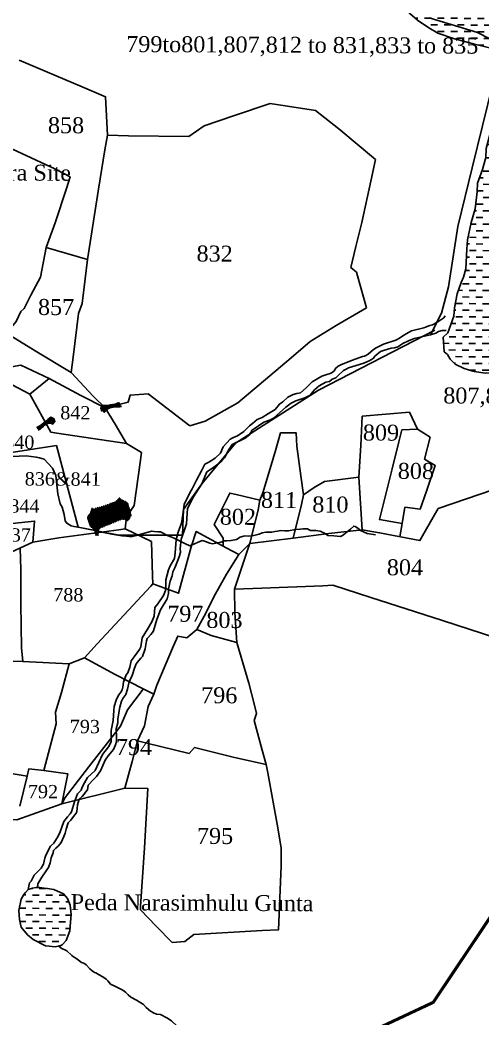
# Model space of a CAD drawing. Header units: feet. Extents: x 349593 to 350015, y 1571769 to 1572365.
# Drawn here: x 349847.3 to 349871.7, y 1571867.1 to 1571919.9 of the extents above; entities that cross this region are included whole.
import ezdxf

# ---------------------------------------------------------------- set-up
doc = ezdxf.new("R2010")
doc.units = ezdxf.units.FT
doc.header["$LTSCALE"] = 15
doc.header["$MEASUREMENT"] = 0
for name, color, linetype in [('CARTTRACK', 6, 'Continuous'), ('PLATS', 6, 'Continuous'), ('PLOTNO', 7, 'Continuous'), ('STREAM', 4, 'Continuous'), ('TANK', 4, 'Continuous'), ('VILLAGE', 30, 'Continuous'), ('VILLAGE BOUNDRY', 7, 'Continuous')]:
    doc.layers.add(name, color=color, linetype=linetype)
doc.styles.get("Standard").update_dxf_attribs({"font": 'TIMES.TTF'})
pattern_1 = [(0, (333403.6798346812, 1498043.844589434), (0.0351950486878931, 0.0351950486878931), [0.0351950486878931, -0.0351950486878931])]

# ---------------------------------------------------------------- blocks, each defined once
blk = doc.blocks.new('TRT')
at = {"layer": 'TANK', "extrusion": (-3.551215471622302e-05, 6.119678198001246e-05, 0.9999999974969205), "elevation": 83.8293848427562}
blk.add_lwpolyline([(351077.7363611357, 1573934.30124387), (351063.6623515053, 1573927.581284993), (351052.7066968342, 1573923.122498617), (351041.6770007546, 1573920.295927345), (351029.6225659558, 1573917.31671497), (351021.6346418446, 1573914.590421711), (351017.5971555229, 1573913.837030591), (351012.2482953654, 1573913.042230598), (351000.712051441, 1573914.495797262), (350992.3998956531, 1573914.250074304), (350985.3704979549, 1573913.878029821), (350975.1891229642, 1573913.576823391), (350963.4405249156, 1573914.058197207), (350956.1467549989, 1573912.360180838), (350943.418680428, 1573911.962316747), (350936.6037073313, 1573911.349013546), (350924.6565119618, 1573913.217934821), (350922.8879147107, 1573913.729700736), (350912.9610046351, 1573916.63091748), (350902.9513148786, 1573921.644830627), (350897.4803660578, 1573927.151574051), (350894.4107942168, 1573932.420063655), (350890.520041066, 1573935.468141201), (350889.4063769201, 1573951.857183361), (350894.6502756289, 1573956.960357094), (350901.2965191965, 1573975.600769994), (350902.0533102111, 1573984.926027388), (350905.0372174337, 1574000.894243475), (350909.7669804136, 1574013.43844372), (350912.2954899746, 1574019.566830899), (350914.7797521729, 1574028.845117851), (350916.0062565213, 1574051.127403967), (350916.8817966332, 1574061.785910997), (350920.8254429312, 1574081.061196821), (350925.5525853082, 1574096.64723974), (350927.5818344964, 1574115.697440901), (350928.1231758888, 1574125.55247078), (350933.5996652983, 1574140.992219364), (350937.4976649875, 1574154.224152747), (350937.8571011635, 1574164.515635488), (350942.7565627708, 1574182.919805635), (350949.5208991465, 1574209.032409429), (350956.5460252047, 1574230.951552464), (350960.8309302582, 1574244.320913524), (350961.8261331357, 1574264.539282721), (350957.0091222012, 1574272.430664101), (350949.5266336442, 1574276.10899163), (350924.6233530677, 1574281.93331041), (350901.179990114, 1574288.373394631), (350883.3269139829, 1574294.383834379), (350873.2669871426, 1574300.574357305), (350860.3519487989, 1574309.260049219), (350852.0555071014, 1574316.67588465), (350845.135272909, 1574325.214368843), (350836.2755258539, 1574337.496203791), (350831.3895308082, 1574344.269420265), (350824.9258261204, 1574353.084054748), (350819.9954093823, 1574361.064493923), (350814.9771085487, 1574378.667741866), (350813.9847797632, 1574387.804402412), (350804.4852961674, 1574410.979651545), (350805.8206694993, 1574421.604512841), (350814.2572385673, 1574418.061071258), (350846.443350699, 1574398.77432957), (350864.7284547261, 1574386.009574257), (350894.2422868437, 1574361.246050694), (350920.6181369209, 1574364.459122865), (351022.4730506022, 1574372.963023814), (351041.9759923044, 1574374.266538989), (351043.8699023585, 1574373.781784962), (351046.1371571893, 1574367.61006595), (351051.1777402182, 1574349.105181088), (351050.92544638, 1574331.877138632), (351050.1602284299, 1574310.391760927), (351049.9837477403, 1574289.054559137), (351052.8485652469, 1574243.587982878), (351054.9181836908, 1574188.146406062), (351054.7496457234, 1574135.262963902), (351054.7736052742, 1574093.496743715), (351054.2214778531, 1574063.947908832), (351056.8558194376, 1574059.573487687), (351069.6040236645, 1574034.13945849), (351077.9235508745, 1574017.459298977), (351077.9015411701, 1574005.461380588)], close=True, dxfattribs=at)
blk = doc.blocks.new('gggfg')
at = {"layer": 'TANK', "extrusion": (-3.551215471622302e-05, 6.119678198001246e-05, 0.9999999974969204)}
h = blk.add_hatch(dxfattribs=at)
h.set_pattern_fill('DASH', color=256, scale=59.80116668122057, angle=-0.3335839771717771, style=0)
h.set_pattern_definition([(359.6664160228282, (349385.3495931942, 1570696.707795047), (7.51854023211231, 7.431498051651916), [7.475145835152571, -7.475145835152571])])
h.paths.add_polyline_path([(351077.7363611357, 1573934.30124387), (351063.6623515054, 1573927.581284992), (351052.7066968342, 1573923.122498617), (351041.6770007546, 1573920.295927344), (351029.6225659558, 1573917.316714969), (351021.6346418446, 1573914.590421711), (351017.597155523, 1573913.83703059), (351012.2482953654, 1573913.042230598), (351000.712051441, 1573914.495797262), (350992.3998956531, 1573914.250074304), (350985.370497955, 1573913.87802982), (350975.1891229643, 1573913.576823391), (350963.4405249156, 1573914.058197207), (350956.1467549989, 1573912.360180838), (350943.4186804281, 1573911.962316747), (350936.6037073313, 1573911.349013545), (350924.6565119618, 1573913.217934821), (350922.8879147108, 1573913.729700736), (350912.9610046351, 1573916.630917479), (350902.9513148786, 1573921.644830627), (350897.4803660579, 1573927.15157405), (350894.4107942168, 1573932.420063655), (350890.5200410661, 1573935.468141201), (350889.4063769202, 1573951.857183361), (350894.6502756289, 1573956.960357094), (350901.2965191966, 1573975.600769994), (350902.0533102111, 1573984.926027388), (350905.0372174337, 1574000.894243475), (350909.7669804136, 1574013.43844372), (350912.2954899747, 1574019.566830899), (350914.779752173, 1574028.845117851), (350916.0062565214, 1574051.127403967), (350916.8817966332, 1574061.785910997), (350920.8254429313, 1574081.061196821), (350925.5525853083, 1574096.64723974), (350927.5818344965, 1574115.697440901), (350928.1231758888, 1574125.55247078), (350933.5996652984, 1574140.992219363), (350937.4976649875, 1574154.224152747), (350937.8571011636, 1574164.515635488), (350942.7565627708, 1574182.919805635), (350949.5208991465, 1574209.032409429), (350956.5460252047, 1574230.951552464), (350960.8309302583, 1574244.320913524), (350961.8261331358, 1574264.539282721), (350957.0091222013, 1574272.430664101), (350949.5266336442, 1574276.10899163), (350924.6233530678, 1574281.93331041), (350901.1799901141, 1574288.373394631), (350883.3269139829, 1574294.383834379), (350873.2669871426, 1574300.574357305), (350860.3519487989, 1574309.260049219), (350852.0555071014, 1574316.67588465), (350845.1352729091, 1574325.214368843), (350836.275525854, 1574337.496203791), (350831.3895308083, 1574344.269420265), (350824.9258261205, 1574353.084054748), (350819.9954093823, 1574361.064493923), (350814.9771085487, 1574378.667741866), (350813.9847797633, 1574387.804402411), (350804.4852961674, 1574410.979651545), (350805.8206694994, 1574421.604512841), (350814.2572385674, 1574418.061071258), (350846.4433506991, 1574398.77432957), (350864.7284547262, 1574386.009574257), (350894.2422868438, 1574361.246050694), (350920.618136921, 1574364.459122865), (351022.4730506023, 1574372.963023814), (351041.9759923044, 1574374.266538989), (351043.8699023585, 1574373.781784962), (351046.1371571894, 1574367.61006595), (351051.1777402182, 1574349.105181088), (351050.92544638, 1574331.877138632), (351050.1602284299, 1574310.391760927), (351049.9837477403, 1574289.054559136), (351052.848565247, 1574243.587982877), (351054.9181836908, 1574188.146406062), (351054.7496457235, 1574135.262963902), (351054.7736052742, 1574093.496743715), (351054.2214778531, 1574063.947908832), (351056.8558194377, 1574059.573487687), (351069.6040236646, 1574034.13945849), (351077.9235508745, 1574017.459298977), (351077.9015411701, 1574005.461380588)])
at = {"layer": 'VILLAGE', "color": 6}
blk.add_blockref('TRT', (0, 0), dxfattribs=at)

msp = doc.modelspace()

# ---------------------------------------------------------------- hatches: boundary and pattern name
at = {"layer": 'STREAM'}
h = msp.add_hatch(dxfattribs=at)
h.set_pattern_fill('DASH', color=256, scale=0.2815603895031448, style=0)
h.set_pattern_definition(pattern_1)
h.paths.add_polyline_path([(349851.8294173032, 1571899.527867068), (349851.6484697731, 1571899.52398135), (349851.5327878289, 1571899.379008843), (349851.5751312721, 1571899.24487688), (349851.7564481893, 1571899.167614084), (349851.8577441672, 1571899.268592159), (349851.9427203558, 1571899.344018398), (349852.0040900905, 1571899.386445259), (349852.1079479207, 1571899.414729302), (349852.225971382, 1571899.447727088), (349852.3109475705, 1571899.457156163), (349852.391203349, 1571899.457156163), (349852.5800373666, 1571899.457156163), (349852.6557741076, 1571899.481320687), (349852.5705965463, 1571899.650432318), (349852.4856203578, 1571899.669288878), (349852.3392700312, 1571899.603291715), (349852.1976445179, 1571899.575007671), (349852.0937866891, 1571899.570293929), (349852.0088105005, 1571899.55143737)])
h = msp.add_hatch(dxfattribs=at)
h.set_pattern_fill('DASH', color=256, scale=0.2815603895031448, style=0)
h.set_pattern_definition(pattern_1)
h.paths.add_polyline_path([(349848.9587386505, 1571898.579493043), (349849.020987171, 1571898.54479857), (349849.1399496227, 1571898.687001868), (349849.100613166, 1571898.822174744), (349848.9210882483, 1571898.903514574), (349848.7700411376, 1571898.788684841), (349848.6739816725, 1571898.704752542), (349848.5659142243, 1571898.614827011), (349848.4518449857, 1571898.530894712), (349848.3437775373, 1571898.446964005), (349848.2597216527, 1571898.399002237), (349848.1696683812, 1571898.357036883), (349848.2597480729, 1571898.226296585), (349848.3860718835, 1571898.293573238), (349848.4408145498, 1571898.34823323), (349848.5376622172, 1571898.436532345), (349848.6008241228, 1571898.495398421), (349848.6808289093, 1571898.537446528), (349848.8071483165, 1571898.587902028)])
h = msp.add_hatch(dxfattribs=at)
h.set_pattern_fill('DASH', color=256, scale=0.2815603895031448, style=0)
h.set_pattern_definition(pattern_1)
h.paths.add_polyline_path([(349851.5458864215, 1571893.866891288), (349851.8747139738, 1571893.971269564), (349851.7787010297, 1571894.252009793), (349851.4532004475, 1571894.13790351)])
h = msp.add_hatch(dxfattribs=at)
h.set_pattern_fill('DASH', color=256, scale=0.2815603895031448, style=0)
h.set_pattern_definition(pattern_1)
h.paths.add_polyline_path([(349852.2035415263, 1571894.075647842), (349852.1042016119, 1571894.366116076), (349851.7787010297, 1571894.252009793), (349851.8747139738, 1571893.971269564)])
h = msp.add_hatch(dxfattribs=at)
h.set_pattern_fill('DASH', color=256, scale=0.2815603895031448, style=0)
h.set_pattern_definition(pattern_1)
h.paths.add_polyline_path([(349852.2035415263, 1571894.075647842), (349852.3634632173, 1571894.126411078), (349852.258860532, 1571894.420332736), (349852.1042016119, 1571894.366116076)])
h = msp.add_hatch(dxfattribs=at)
h.set_pattern_fill('DASH', color=256, scale=0.2815603895031448, style=0)
h.set_pattern_definition(pattern_1)
h.paths.add_polyline_path([(349852.5971133632, 1571893.469880722, -0.204446685271418), (349852.920732073, 1571893.441889348), (349852.9544954088, 1571893.405529598), (349853.0282232307, 1571893.429524572), (349853.0864627834, 1571893.512161467), (349853.1447023361, 1571893.622345585), (349853.202410302, 1571893.69259102), (349853.1783871328, 1571893.77677305), (349853.1179635682, 1571893.988509407), (349853.0667015116, 1571894.168141992), (349853.0227116526, 1571894.352485022), (349852.9512827819, 1571894.407490776), (349852.8317389062, 1571894.490129262), (349852.7030007208, 1571894.539099982), (349852.5235072536, 1571894.673019991, -0.2242452172270237), (349852.2718608583, 1571894.424890083), (349852.258860532, 1571894.420332736)])
h = msp.add_hatch(dxfattribs=at)
h.set_pattern_fill('DASH', color=256, scale=0.2815603895031448, style=0)
h.set_pattern_definition(pattern_1)
h.paths.add_polyline_path([(349850.9083768826, 1571893.38129802), (349850.9938539241, 1571893.125148455), (349851.1382504881, 1571893.033907619), (349851.226209834, 1571892.910944517), (349851.2437999187, 1571892.735283626), (349851.3229664526, 1571892.629886455), (349851.4587486731, 1571892.659571538), (349851.4451791695, 1571892.742090691, -0.2789070150013273), (349851.5661320434, 1571893.044033781), (349851.7015593671, 1571893.100140613), (349851.3580525301, 1571894.104548808), (349851.2487390044, 1571894.066228262, -0.136842133274106), (349851.0828683205, 1571894.097759681), (349850.997511966, 1571893.833166982), (349850.8369897497, 1571893.595224269)])
h = msp.add_hatch(dxfattribs=at)
h.set_pattern_fill('DASH', color=256, scale=0.2815603895031448, style=0)
h.set_pattern_definition(pattern_1)
h.paths.add_polyline_path([(349851.4532004475, 1571894.13790351), (349851.3580525301, 1571894.104548808), (349851.4497659886, 1571893.836380203), (349851.5458864215, 1571893.866891288)])
h = msp.add_hatch(dxfattribs=at)
h.set_pattern_fill('DASH', color=256, scale=0.2815603895031448, style=0)
h.set_pattern_definition(pattern_1)
h.paths.add_polyline_path([(349851.5458864215, 1571893.866891288), (349851.4497659886, 1571893.836380203), (349851.5371696361, 1571893.580813412), (349851.6334545956, 1571893.610843423)])
h = msp.add_hatch(dxfattribs=at)
h.set_pattern_fill('DASH', color=256, scale=0.2815603895031448, style=0)
h.set_pattern_definition(pattern_1)
h.paths.add_polyline_path([(349851.6334545956, 1571893.610843423), (349851.5371696361, 1571893.580813412), (349851.6199682481, 1571893.338711668), (349851.7160656408, 1571893.369290121)])
h.paths.add_polyline_path([(349852.0448143734, 1571893.473898867), (349851.9628449929, 1571893.713575952), (349851.6334545956, 1571893.610843423), (349851.7160656408, 1571893.369290121)])
h.paths.add_polyline_path([(349852.3735631061, 1571893.578507613), (349852.2922353903, 1571893.816308481), (349851.9628449929, 1571893.713575952), (349852.0448143734, 1571893.473898867)])
h.paths.add_polyline_path([(349852.3735631061, 1571893.578507613), (349852.5396465877, 1571893.631355831), (349852.4556824653, 1571893.867285472), (349852.2922353903, 1571893.816308481)])
h = msp.add_hatch(dxfattribs=at)
h.set_pattern_fill('DASH', color=256, scale=0.2815603895031448, style=0)
h.set_pattern_definition(pattern_1)
h.paths.add_polyline_path([(349851.9628449929, 1571893.713575952), (349851.8747139738, 1571893.971269564), (349851.5458864215, 1571893.866891288), (349851.6334545956, 1571893.610843423)])
h = msp.add_hatch(dxfattribs=at)
h.set_pattern_fill('DASH', color=256, scale=0.2815603895031448, style=0)
h.set_pattern_definition(pattern_1)
h.paths.add_polyline_path([(349851.7160656408, 1571893.369290121), (349851.6199682481, 1571893.338711668), (349851.7015593671, 1571893.100140613), (349851.7948906049, 1571893.138807256)])
h.paths.add_polyline_path([(349852.1141763347, 1571893.271085663), (349852.0448143734, 1571893.473898867), (349851.7160656408, 1571893.369290121), (349851.7948906049, 1571893.138807256)])
h.paths.add_polyline_path([(349852.4334620645, 1571893.403364069), (349852.3735631059, 1571893.578507613), (349852.0448143734, 1571893.473898867), (349852.1141763347, 1571893.271085662)])
h.paths.add_polyline_path([(349852.5677423668, 1571893.458995695, -0.01893063446570304), (349852.5971133632, 1571893.469880722), (349852.5396465877, 1571893.631355831), (349852.3735631061, 1571893.578507613), (349852.4334620645, 1571893.403364069)])
h = msp.add_hatch(dxfattribs=at)
h.set_pattern_fill('DASH', color=256, scale=0.2815603895031448, style=0)
h.set_pattern_definition(pattern_1)
h.paths.add_polyline_path([(349852.2922353903, 1571893.816308481), (349852.2035415263, 1571894.075647842), (349851.8747139738, 1571893.971269564), (349851.9628449929, 1571893.713575952)])
h = msp.add_hatch(dxfattribs=at)
h.set_pattern_fill('DASH', color=256, scale=0.2815603895031448, style=0)
h.set_pattern_definition(pattern_1)
h.paths.add_polyline_path([(349852.2922353903, 1571893.816308481), (349852.4556824653, 1571893.867285472), (349852.3634632173, 1571894.126411078), (349852.2035415263, 1571894.075647842)])
at = {"layer": 'TANK', "extrusion": (-3.551215471622302e-05, 6.119678198001248e-05, 0.9999999974969203)}
h = msp.add_hatch(dxfattribs=at)
h.set_pattern_fill('DASH', color=256, scale=2.806273297251159, angle=-0.3335839771717771, style=0)
h.set_pattern_definition([(359.6664160228282, (349799.1921096861, 1571751.505374601), (0.3528205193747679, 0.3487359143358293), [0.350784162156395, -0.350784162156395])])
h.paths.add_polyline_path([(349847.5871048974, 1571873.780038138), (349847.7249609194, 1571873.939263297), (349847.9527276218, 1571874.01020728), (349848.1569574471, 1571874.032248341), (349848.3455655812, 1571874.033731209), (349848.5805119899, 1571874.006552191), (349848.7380437281, 1571873.99531065), (349849.0915887143, 1571873.926144117), (349849.5928817271, 1571873.70103999), (349849.8033136529, 1571873.457192582), (349849.9511570002, 1571873.113047394), (349849.9976607099, 1571872.618171146), (349849.9642701377, 1571872.207972589), (349849.9266902973, 1571871.746309453), (349849.7311804414, 1571871.239663052), (349849.5356272374, 1571871.001950196), (349849.460571018, 1571870.979157488), (349849.1501184159, 1571870.906113507), (349848.8454037199, 1571870.931117321), (349848.6466563432, 1571870.963247546), (349847.9923020664, 1571871.28453106), (349847.6980202879, 1571871.538016135), (349847.3541636953, 1571871.940086743), (349847.2739121881, 1571872.356108913), (349847.2351586755, 1571872.817930039), (349847.3575449216, 1571873.426353828), (349847.5089237778, 1571873.661878801)])

# ---------------------------------------------------------------- linework, layer by layer
at = {"layer": 'CARTTRACK', "extrusion": (-3.551215471622302e-05, 6.119678198001246e-05, 0.9999999974969204), "elevation": 82.79912145467281}
msp.add_lwpolyline([(349836.9854008561, 1571880.921874692), (349837.513623532, 1571880.1838866), (349838.1279913491, 1571879.822030806), (349838.2604448088, 1571879.664327407), (349838.6882397052, 1571878.706192165), (349838.6850505162, 1571878.158429041), (349838.756286827, 1571877.497119809), (349839.0973192484, 1571876.813260255), (349839.2414109198, 1571876.441511544), (349839.8983482547, 1571874.203496555), (349841.4000671849, 1571867.624864244), (349843.3566787035, 1571858.548749053), (349846.0294548744, 1571841.564283933), (349846.4628229075, 1571840.92378828), (349846.9469783887, 1571837.134826369), (349847.6040128394, 1571832.472686969), (349848.1040349165, 1571830.548436697), (349849.2274705227, 1571826.704561347), (349849.4151725408, 1571825.223750657), (349849.987799562, 1571823.22611521), (349850.4445157804, 1571822.226305154), (349852.3500887119, 1571818.516525714)], dxfattribs=at)
at = {"layer": 'PLATS', "color": 0, "elevation": -0.9702970817037652}
for points in [[(349868.9167915335, 1571920.030243629), (349871.4697171294, 1571919.250477479), (349872.743700765, 1571918.595620603)], [(349872.2879171467, 1571916.528593892), (349871.1949505858, 1571912.098736006), (349870.4336134568, 1571908.989273621), (349869.9469926938, 1571905.799645992), (349869.5685818752, 1571904.413222832), (349868.9902953168, 1571903.269395557)], [(349869.2175589452, 1571903.507490926), (349863.0677863896, 1571900.334319041), (349858.6915008432, 1571897.538799993), (349856.9167270873, 1571895.388526277), (349855.9362316061, 1571894.033481842), (349855.8923313963, 1571892.678951945), (349852.5271070442, 1571892.66445283), (349850.6446008051, 1571893.035774421), (349850.3697374937, 1571893.087891095), (349849.228212664, 1571897.410576826), (349846.2682184435, 1571896.960064905)]]:
    msp.add_lwpolyline(points, dxfattribs=at)
at = {"layer": 'PLATS', "color": 0, "extrusion": (-3.551215471622302e-05, 6.119678198001246e-05, 0.9999999974969204)}
for points, elevation in [([(349850.0023889919, 1571901.275467043), (349850.1078233381, 1571902.074338627), (349850.3851928029, 1571904.393792027), (349850.5880922521, 1571904.923212342), (349850.7360914027, 1571906.22730361), (349850.8659917924, 1571907.249538866)], 82.7991214546728), ([(349851.8086070294, 1571899.397302174), (349853.019198555, 1571899.697036964), (349853.1260605232, 1571900.076553111), (349854.0693968339, 1571900.134167751), (349856.2728606568, 1571898.457076967)], 82.7991214546728), ([(349852.9221816974, 1571897.511860533), (349852.3257340242, 1571898.534197045), (349851.8086070294, 1571899.397302174)], 82.79912145467281), ([(349854.3696069238, 1571884.263147012), (349854.5221454357, 1571884.734954461), (349855.4125985755, 1571886.809685911), (349855.6374684165, 1571887.333626487), (349856.1114981467, 1571887.242682887), (349856.6528424318, 1571887.688507571)], 82.79912145467279), ([(349853.8143154727, 1571884.543053801), (349852.326044826, 1571885.298432798), (349850.7031153029, 1571886.184130037), (349849.9064486711, 1571885.859573608)], 82.79912145467279), ([(349849.5204589882, 1571878.504321402), (349849.6776616097, 1571878.804504569), (349850.9225029891, 1571880.395161411), (349852.6161868082, 1571882.564739914), (349852.9716644684, 1571883.428411183), (349853.7566861665, 1571884.448648579), (349853.8143154727, 1571884.543053801), (349854.3696069238, 1571884.263147012), (349854.0678166087, 1571883.608144148), (349853.8709043054, 1571882.587650443), (349853.5018048813, 1571881.800761416)], 82.79912145467283)]:
    msp.add_lwpolyline(points, dxfattribs=dict(at, elevation=elevation))
at = {"layer": 'PLOTNO', "color": 0, "extrusion": (-3.551215471622302e-05, 6.119678198001246e-05, 0.9999999974969204)}
for points, elevation in [([(349847.2577391429, 1571917.785118532), (349850.5805985949, 1571916.375062968), (349851.8204698334, 1571915.848923549), (349851.921895339, 1571913.823373319)], 82.79912145467281), ([(349856.2728606568, 1571898.457076967), (349857.083600701, 1571898.703595856), (349858.8038365459, 1571899.671786521), (349861.6229313579, 1571902.053421783), (349862.6256372937, 1571902.908313657), (349864.0107813252, 1571903.760275422), (349865.6062778294, 1571904.686661471), (349865.1300626344, 1571906.386254541), (349865.0858896354, 1571906.569387126), (349864.7759870438, 1571906.821955374), (349865.0461231088, 1571907.925014672), (349865.358860961, 1571909.202031851), (349865.8324989869, 1571911.394286758), (349866.0766996979, 1571912.524580734), (349864.1398402571, 1571914.145082446), (349862.9077799095, 1571915.119247807), (349860.519309455, 1571915.495124975), (349858.5834516411, 1571914.840030917), (349857.0339252118, 1571914.309008277), (349856.2167725952, 1571913.749666623), (349853.0393987045, 1571913.786046057), (349851.921895339, 1571913.823373319), (349851.7868624442, 1571913.038938065), (349851.4531333339, 1571910.957641047), (349850.8659917924, 1571907.249538866), (349848.6739313474, 1571907.883240524), (349849.1502296795, 1571909.188511648), (349849.7516175408, 1571910.995797822), (349849.9493150351, 1571911.612200925), (349849.1391307011, 1571912.03718527), (349846.9086586761, 1571913.083011348), (349846.3717717997, 1571913.329143237), (349846.1686575458, 1571912.531539995), (349845.5034524766, 1571909.913249204), (349844.8522614191, 1571907.236604046), (349844.2767292061, 1571904.666621273), (349844.1042460458, 1571904.304507825), (349843.8882407314, 1571903.376549605), (349843.8035230464, 1571902.710740229), (349843.7228881561, 1571901.785215915)], 82.79912145467279), ([(349846.5941917066, 1571903.351607492), (349847.0949323596, 1571903.966893705), (349847.3478934275, 1571904.501795251), (349847.5169170825, 1571904.655342762), (349847.8807915527, 1571905.355334924), (349848.3811854571, 1571906.317952089), (349848.6739313474, 1571907.883240524)], 82.79912145467283), ([(349843.3527938265, 1571900.357507921), (349843.7228881561, 1571901.785215915), (349844.49553429, 1571901.760664469), (349844.8046970446, 1571902.690939519), (349845.358620531, 1571902.809160846), (349845.4666492193, 1571903.358172274), (349846.5941917066, 1571903.351607492), (349848.1028564689, 1571902.409973827), (349850.0023889919, 1571901.275467043), (349851.1638487947, 1571900.022056666), (349851.8086070294, 1571899.397302174), (349850.5096073788, 1571900.04769837), (349848.8483429339, 1571900.956168963), (349847.8187036098, 1571900.116957408), (349846.8782895572, 1571900.626660777), (349845.9584531367, 1571900.227269911), (349846.5208706592, 1571899.331683464), (349845.7992977722, 1571898.193070301), (349845.531430725, 1571897.728920367), (349845.6041336284, 1571896.86357117), (349845.6827080828, 1571896.391948602), (349844.8045103485, 1571896.075803846), (349844.3921752337, 1571897.479737287), (349844.2585152031, 1571897.808178518), (349843.4341871329, 1571897.892904436)], 82.79912145467284), ([(349843.6351148962, 1571900.212287235), (349844.2193845481, 1571900.449677662), (349845.183669797, 1571901.269299691), (349847.3402868474, 1571901.657001362), (349848.8483429339, 1571900.956168963)], 82.79912145467279), ([(349852.8579886203, 1571893.00472174), (349852.9189199813, 1571893.624228486), (349853.3398813428, 1571894.244901392), (349853.6458422152, 1571896.503696992), (349853.7182917283, 1571897.038564867), (349852.9221816974, 1571897.511860533), (349849.2482136821, 1571898.066865407), (349848.9253202907, 1571898.115643024), (349847.8187036098, 1571900.116957408)], 82.7991214546728), ([(349865.212654749, 1571895.727617877), (349865.3069588466, 1571897.418707641), (349865.383371175, 1571898.953727956), (349867.8795325331, 1571899.171784997), (349868.2989321671, 1571898.270757206)], 82.79912145467277), ([(349858.870685173, 1571891.643043937), (349859.4477542877, 1571892.235212075), (349861.7333906949, 1571892.506809427), (349862.1695133771, 1571894.299188975), (349862.2851736114, 1571894.796498701), (349862.147373052, 1571895.810895635), (349861.934403351, 1571897.378638266), (349861.8903074062, 1571898.087550412), (349861.0593820781, 1571898.079468783), (349860.785185477, 1571897.073338589), (349860.1264120588, 1571894.912779461), (349859.9658978581, 1571894.514270668)], 82.7991214546728), ([(349867.3693585479, 1571892.587977119), (349867.4882685026, 1571893.290305205), (349866.2927409111, 1571893.492717915), (349866.6305486933, 1571894.845063275), (349866.9619168328, 1571896.171628824), (349867.3215082298, 1571897.611180495), (349867.4782112073, 1571898.238509276), (349868.2989321671, 1571898.270757206), (349868.968632041, 1571897.843493526), (349868.6815215938, 1571896.692988521), (349869.2421605929, 1571896.357602414), (349868.7738507058, 1571894.989164167), (349868.439901714, 1571894.040260934), (349867.6429584794, 1571894.145355801), (349867.4882685026, 1571893.290305205)], 82.79912145467284), ([(349862.2851736114, 1571894.796498701), (349862.8395800891, 1571895.182332543), (349863.3956554173, 1571895.499206085), (349865.212654749, 1571895.727617877), (349865.3863424129, 1571892.943212861), (349863.6175141449, 1571892.764157197), (349861.7333906949, 1571892.506809427)], 82.79912145467279), ([(349858.6362375372, 1571889.811013934), (349858.8240671754, 1571890.402537381), (349859.467103018, 1571892.292067391), (349859.8894374694, 1571894.013239261), (349859.9658978581, 1571894.514270668), (349858.7193349015, 1571894.822567447), (349858.3858495028, 1571894.894903359), (349857.5632801114, 1571893.228914835), (349858.0281755729, 1571892.51647797), (349858.0327901581, 1571892.087653997)], 82.79912145467281), ([(349865.3863424129, 1571892.943212861), (349866.3050899512, 1571892.793921889), (349868.4336271447, 1571892.382032349), (349869.1301015695, 1571893.613700188), (349869.3971954522, 1571894.072537517), (349872.3334501284, 1571895.081542409)], 82.79912145467283), ([(349845.6929082163, 1571893.389903408), (349846.5095199653, 1571893.489057533), (349846.5534422199, 1571893.252463004), (349848.0714529972, 1571893.413640625), (349847.9743332219, 1571892.291145969), (349846.6419557702, 1571891.675371788), (349845.850103772, 1571892.725228937)], 82.79912145467279), ([(349847.9743332219, 1571892.291145969), (349849.3520466243, 1571892.525056643), (349852.5266283772, 1571892.959386722), (349852.8579886203, 1571893.00472174), (349854.2460103473, 1571892.330238526), (349854.3001716862, 1571890.523559481), (349854.3274125437, 1571890.104608075)], 82.79912145467283), ([(349850.7031153029, 1571886.184130037), (349851.3858173841, 1571886.920257528), (349854.2092763662, 1571889.98173309), (349854.3274125437, 1571890.104608075), (349855.6751038997, 1571889.59501272), (349856.3518871857, 1571892.043960542), (349856.6036610707, 1571892.860489334), (349858.2233031973, 1571891.984629568), (349858.870685173, 1571891.643043937), (349858.2087913505, 1571890.600640881), (349857.53575163, 1571889.406246536), (349857.1122280848, 1571888.54502888), (349856.6528424318, 1571887.688507571), (349857.3949981994, 1571887.362506528), (349858.764744491, 1571886.988150813), (349859.3921272621, 1571884.836662485), (349859.6834399308, 1571883.674739114), (349859.8003933696, 1571883.24421746), (349859.6728564258, 1571882.876099542), (349860.0956357432, 1571881.307719883), (349860.307837005, 1571880.542807907)], 82.79912145467281), ([(349847.4443950384, 1571885.990379373), (349847.3855895377, 1571886.708190146), (349847.3405990867, 1571889.03637737), (349847.3512159582, 1571890.859891372), (349847.3081444961, 1571891.983258879)], 82.79912145467284), ([(349858.764744491, 1571886.988150813), (349858.6572750163, 1571888.578094904), (349858.6362375372, 1571889.811013934), (349860.0825499706, 1571889.863453376), (349863.2967937065, 1571889.991420343), (349863.8356001222, 1571890.017086969), (349865.8371309773, 1571889.369938707), (349869.6270916502, 1571888.15081381), (349873.1457126722, 1571887.016713654), (349873.7026263199, 1571886.851274849), (349876.76912535, 1571886.641698349), (349879.4117673302, 1571886.414667467)], 82.79912145467281), ([(349842.3571190855, 1571878.988748679), (349842.6405049914, 1571879.776596186), (349843.534637819, 1571882.241797527), (349843.7394857385, 1571882.886429715), (349843.7041883696, 1571883.388475506), (349844.5228420467, 1571885.597553599), (349844.5983562563, 1571885.801323265), (349845.8311731233, 1571886.037501074), (349847.4443950384, 1571885.990379373), (349849.9064486711, 1571885.859573608), (349849.4908907838, 1571884.350454209), (349849.1843085591, 1571883.302215477), (349849.2023723564, 1571882.693335955), (349848.5505859479, 1571880.23480378), (349847.7690937175, 1571880.315836618), (349847.6725359386, 1571879.927573004)], 82.7991214546728), ([(349853.66324018, 1571872.866691487), (349854.490720969, 1571871.993680025), (349855.3436332535, 1571871.140110152), (349856.0062188662, 1571871.187478908), (349856.4826389102, 1571871.551828234), (349860.090127553, 1571871.770904837), (349860.9632750224, 1571871.80767466), (349861.095087518, 1571875.162973635), (349861.1083199609, 1571876.118161606), (349860.9250090843, 1571877.192402803), (349860.400792203, 1571880.106715672), (349860.307837005, 1571880.542807907), (349858.6299342546, 1571880.914663398), (349856.5201257567, 1571881.442291526), (349856.233795396, 1571881.132631533), (349854.0065917053, 1571881.677069708), (349853.5018048813, 1571881.800761416), (349853.2211090919, 1571880.701974205), (349852.8367622965, 1571879.283865256), (349852.8367622965, 1571879.283865256), (349854.0460493654, 1571879.27682454), (349853.88187606, 1571876.137201481), (349853.669693534, 1571873.045319993), (349853.66324018, 1571872.866691487)], 82.79912145467283), ([(349847.2884714552, 1571878.333016602), (349847.6725359386, 1571879.927573004), (349845.2146894695, 1571880.337898366), (349844.4315373996, 1571880.463884761), (349843.9752533103, 1571878.935122199)], 82.79912145467279), ([(349848.5505859479, 1571880.23480378), (349849.8275360173, 1571880.044624067), (349849.5137176956, 1571878.470506984)], 82.79912145467283), ([(349837.3452921156, 1571878.36735844), (349838.3780070561, 1571878.186981321), (349839.4498265872, 1571877.805186788), (349839.3841946209, 1571877.028986217), (349841.5613722334, 1571876.251139179), (349843.4202991879, 1571875.860518432), (349845.0112404366, 1571877.639414), (349847.1257597978, 1571877.627102836), (349849.5137176956, 1571878.470506984), (349852.8367622965, 1571879.283865256)], 82.79912145467281)]:
    msp.add_lwpolyline(points, dxfattribs=dict(at, elevation=elevation))
at = {"layer": 'STREAM', "extrusion": (-3.551215471622302e-05, 6.119678198001246e-05, 0.9999999974969204)}
for points, elevation in [([(349847.7249609194, 1571873.939263297), (349847.7960850108, 1571874.278978222), (349847.8928348286, 1571874.374515619), (349848.0404246125, 1571874.691080901), (349848.4134657604, 1571875.06668642), (349848.5458547223, 1571875.275590255), (349848.6060162516, 1571875.59557677), (349848.6652291649, 1571875.752488207), (349848.9045820332, 1571876.233965406), (349849.0804049514, 1571876.393109696), (349849.3157120588, 1571876.755758727), (349849.4220199677, 1571876.991024273), (349849.6215156377, 1571877.5375795), (349849.806558395, 1571877.778210622), (349849.9445053184, 1571877.940488068), (349850.0237996705, 1571878.041951935), (349850.181372246, 1571878.571045933), (349850.3436880246, 1571878.986194333), (349850.540298894, 1571879.180342722), (349850.592899417, 1571879.345851485), (349850.7085631344, 1571879.573633741), (349850.8724517034, 1571879.849037907), (349851.2656090839, 1571880.226280724), (349851.659298996, 1571881.078160606), (349851.9799493024, 1571881.482795331), (349852.1127085426, 1571881.741003658), (349852.1147455157, 1571882.090866501), (349852.123340251, 1571882.346519263), (349852.2281325612, 1571882.873705844), (349852.2664441698, 1571883.394975977), (349852.2738130339, 1571883.602210924), (349852.391116187, 1571883.991456409), (349852.5306150205, 1571884.234473387), (349852.6353212435, 1571884.361103792), (349852.7062842884, 1571884.495721044), (349852.7383053372, 1571884.638355414), (349852.7710218228, 1571884.900435371), (349852.9062084135, 1571885.291714946), (349852.9977827906, 1571885.395051495), (349853.1008281966, 1571885.682689518), (349853.173030096, 1571886.030232151), (349853.3249750242, 1571886.2344897), (349853.6199873844, 1571886.631070898), (349853.6924826689, 1571886.761551944), (349853.7602122649, 1571887.233763844), (349854.0283691118, 1571887.69888995), (349854.2665697134, 1571888.085397616), (349854.3933395431, 1571888.393513321), (349854.4288277444, 1571888.840159523), (349854.591122883, 1571889.036355293), (349854.8871374842, 1571889.477236013), (349854.9873867561, 1571889.749363817), (349854.9985722406, 1571889.976010631), (349855.0070824616, 1571890.307815064), (349855.155166687, 1571890.832166899), (349855.2419169848, 1571891.045231218), (349855.4678648505, 1571891.441483245), (349855.492626668, 1571891.740336063), (349855.5489630619, 1571892.42026556), (349855.6538557049, 1571892.823241393), (349855.8347219445, 1571893.304169296), (349855.896596799, 1571893.76380441), (349855.9753561982, 1571894.298912008), (349856.283815245, 1571894.940556993), (349856.4019325436, 1571895.11303064), (349856.634163922, 1571895.575002385), (349856.8867097125, 1571896.077385051), (349857.0707659896, 1571896.418303956), (349857.2869287166, 1571896.534046555), (349857.6160875464, 1571896.747412058), (349857.889252398, 1571896.998543849), (349858.0270609492, 1571897.334704449), (349858.4008785218, 1571897.743036364), (349858.5887705251, 1571897.830863032), (349858.8000581209, 1571897.91387361), (349859.1340103378, 1571898.14593113), (349859.4262397559, 1571898.453112558), (349859.5909285785, 1571898.578514599), (349859.8263730088, 1571898.78774585), (349860.0939543018, 1571898.884468727), (349860.432481931, 1571899.097779682), (349860.7757821113, 1571899.314097888), (349861.0092774121, 1571899.598557659), (349861.1926493411, 1571899.714491173), (349861.456418147, 1571899.960997795), (349861.7382970222, 1571900.099757582), (349861.92136923, 1571900.164212083), (349862.1136467569, 1571900.200533311), (349862.4243132118, 1571900.456126634), (349862.7447307668, 1571900.77718357), (349863.2503077253, 1571901.067701909), (349863.517861772, 1571901.159745069), (349863.6915379341, 1571901.2195744), (349863.7949208518, 1571901.27513269), (349863.9031244082, 1571901.354063569), (349863.983658362, 1571901.508036107), (349864.1106540096, 1571901.596217326), (349864.289258957, 1571901.698138543), (349864.8714835174, 1571901.928750571), (349865.3918784339, 1571902.115352243), (349865.5008596595, 1571902.137855118), (349865.6959865004, 1571902.238523635), (349865.9753069429, 1571902.479840572), (349866.1286800633, 1571902.56918328), (349866.5050385697, 1571902.770601216), (349867.151650324, 1571902.988281773), (349867.3467906362, 1571903.091264079), (349867.5839128261, 1571903.244904036), (349867.9812357502, 1571903.46702343), (349868.6410949846, 1571903.640078724), (349868.7315361191, 1571903.660375677), (349868.9613465946, 1571903.751587219), (349869.0936079629, 1571903.7947785), (349869.3328311866, 1571903.911386492), (349869.6878197858, 1571904.153550159), (349869.7725786628, 1571904.25889621)], 82.79912145467274), ([(349869.8248392814, 1571903.489812028), (349869.609938958, 1571903.49026572), (349869.413719919, 1571903.433727302), (349869.266794838, 1571903.343941462), (349868.9900401974, 1571903.267271942), (349868.5157082715, 1571903.152133664), (349868.1358564912, 1571903.076064396), (349867.8361333748, 1571902.950087757), (349867.5362894843, 1571902.803511823), (349867.2639038839, 1571902.634823776), (349867.0862657116, 1571902.582297176), (349866.9149819179, 1571902.558574429), (349866.5018394502, 1571902.43119814), (349866.3468467694, 1571902.372359694), (349866.0567374098, 1571902.126845818), (349865.9750458148, 1571902.030162542), (349865.8716462502, 1571901.95109941), (349865.7465673721, 1571901.883750212), (349865.6623275366, 1571901.858168429), (349865.4762477195, 1571901.772344626), (349865.0636799581, 1571901.632797744), (349864.6514097446, 1571901.512882807), (349864.5278314184, 1571901.454215763), (349864.3968936959, 1571901.376761375), (349864.11990648, 1571901.116203619), (349863.9846586988, 1571900.989881815), (349863.7989210677, 1571900.91215498), (349863.6533069838, 1571900.793874106), (349863.4677934315, 1571900.754634198), (349863.110812825, 1571900.567939713), (349862.8550818952, 1571900.350204919), (349862.7811066398, 1571900.248001904), (349862.6296471682, 1571900.071107042), (349862.342599347, 1571899.922493197), (349861.8784097883, 1571899.768070398), (349861.6264083863, 1571899.652241989), (349861.3554652303, 1571899.433890149), (349860.688974058, 1571898.857349022), (349860.5383293174, 1571898.772023667), (349860.1810925811, 1571898.652072954), (349859.5645777247, 1571898.226906834), (349859.4343918371, 1571897.980305855), (349859.1909779726, 1571897.805022529), (349858.5089394743, 1571897.46598902), (349858.2623680305, 1571897.074948087), (349858.117370878, 1571896.779365175), (349858.0217056944, 1571896.664386093), (349857.9115975413, 1571896.55155452), (349857.762145126, 1571896.420383384), (349857.4697835074, 1571896.21783447), (349857.1658889751, 1571896.016272008), (349856.9164719774, 1571895.386402647), (349856.4654386163, 1571894.698703534), (349856.1505792, 1571894.08012678), (349856.1187368612, 1571893.547766784), (349856.1018540939, 1571893.277260189), (349855.9739892926, 1571892.89484385), (349855.8101632908, 1571892.45881277), (349855.763155232, 1571891.971361023), (349855.7760437631, 1571891.772539609), (349855.7278349163, 1571891.575928343), (349855.6502459896, 1571891.385365544), (349855.4858855657, 1571890.942581031), (349855.3715279427, 1571890.73916926), (349855.3454346263, 1571890.520297057), (349855.2403423098, 1571890.231631977), (349855.1532127387, 1571889.831283841), (349855.1497154784, 1571889.587213902), (349855.0826344492, 1571889.302627441), (349854.715508673, 1571888.724354031), (349854.5261531296, 1571888.203820133), (349854.3526779354, 1571887.614868032), (349854.303271751, 1571887.526766741), (349854.2072075224, 1571887.422655412), (349854.0712662683, 1571887.267604067), (349854.0149978141, 1571887.20047737), (349853.9770834818, 1571887.08672329), (349853.9210705776, 1571886.663714348), (349853.7643346919, 1571886.262590181), (349853.6786376047, 1571886.173393236), (349853.5720275813, 1571886.050969563), (349853.4458870704, 1571885.872888315), (349853.3513529106, 1571885.645805756), (349853.2458237569, 1571885.309109327), (349853.1804284681, 1571885.12146296), (349853.0674693958, 1571884.931736486), (349852.9801844364, 1571884.526644418), (349852.884399828, 1571884.252553281), (349852.7346475038, 1571884.035509687), (349852.6549277485, 1571883.899383886), (349852.5674822305, 1571883.568499326), (349852.4763803933, 1571882.95467544), (349852.465333154, 1571882.746719966), (349852.3880529684, 1571882.433192194), (349852.4069056878, 1571882.010490592), (349852.4005203084, 1571881.755757096), (349852.3456313379, 1571881.592347726), (349852.2341779399, 1571881.333932012), (349851.9542732341, 1571881.00395857), (349851.8007762426, 1571880.78144957), (349851.5472109562, 1571880.207738498), (349851.3354696566, 1571879.902715166), (349851.1876197348, 1571879.752545949), (349850.9087158088, 1571879.45210887), (349850.8922096731, 1571879.329306759), (349850.8686248697, 1571879.200850946), (349850.7662249731, 1571879.085298203), (349850.6845962795, 1571878.97169863), (349850.5822076177, 1571878.858219925), (349850.4339422496, 1571878.709748993), (349850.342983334, 1571878.419906663), (349850.2941783135, 1571878.046401311), (349850.2622289364, 1571877.973105172), (349850.1193739035, 1571877.800728969), (349849.9789775291, 1571877.599470675), (349849.8416051347, 1571877.466427776), (349849.7361378241, 1571877.11624269), (349849.6790644516, 1571876.905091228), (349849.6144190568, 1571876.731610045), (349849.4743094798, 1571876.412713416), (349849.3313919654, 1571876.248085653), (349849.2018628214, 1571876.12540137), (349849.064433163, 1571876.000136799), (349849.0505852347, 1571875.879405709), (349848.943905562, 1571875.617391821), (349848.8976383313, 1571875.349293245), (349848.811959904, 1571875.095104322), (349848.7247057007, 1571874.971773018), (349848.4558164933, 1571874.583128878), (349848.2433285894, 1571874.242560366), (349848.227213018, 1571874.032800702)], 82.7991214546728), ([(349837.4738220753, 1571898.996543915), (349838.2034375513, 1571898.674354656), (349838.6766480037, 1571898.367894032), (349839.0696697561, 1571898.275434209), (349839.2664789903, 1571898.234249132), (349839.5169755287, 1571898.236127291), (349839.6572038939, 1571898.22863765), (349839.745972766, 1571898.235464804), (349839.8875451038, 1571898.210613551), (349840.0345690546, 1571898.223103952), (349840.1615559121, 1571898.235711013), (349840.2952403858, 1571898.25161568), (349840.4288277308, 1571898.250837907), (349840.5423391314, 1571898.243503818), (349840.742661872, 1571898.232327695), (349841.0863007997, 1571898.170268138), (349841.3292038278, 1571898.212334004), (349841.4461898836, 1571898.228335893), (349841.5869369392, 1571898.229841854), (349841.9136695698, 1571898.212267726), (349842.1475251265, 1571898.224252576), (349842.5549484483, 1571898.218543873), (349842.7451555138, 1571898.190743639), (349842.8318714063, 1571898.170219155), (349842.9681317329, 1571898.12698255), (349843.2898544873, 1571897.670398261), (349843.5410590119, 1571897.456761715), (349843.6107259828, 1571897.376277673), (349843.7161200063, 1571897.122081934), (349843.7047019652, 1571896.881912703), (349843.749534556, 1571896.55132774), (349843.8736651068, 1571896.39198206), (349843.9295141398, 1571896.342169891), (349844.1570483322, 1571896.286409436), (349844.2725762978, 1571896.277489116), (349844.3782847853, 1571896.283472069), (349844.4890234786, 1571896.302622129), (349844.8939060461, 1571896.362948215), (349845.3840893196, 1571896.550794677), (349845.5478345641, 1571896.606242572), (349845.8067980172, 1571896.684883779), (349846.0506635862, 1571896.722053892), (349846.2440523969, 1571896.765455562), (349846.8832985574, 1571896.835945443), (349847.6257342169, 1571896.858895175), (349847.8887043421, 1571896.8235596), (349848.1554998619, 1571896.799469779), (349848.3319569232, 1571896.757125741), (349848.5721504615, 1571896.6843624), (349849.0093252705, 1571896.219822834), (349849.1987650911, 1571895.824334648), (349849.3010277152, 1571894.848078962), (349849.4272812056, 1571894.325999856), (349849.5366653219, 1571894.154939054), (349849.6314057768, 1571893.76675578), (349849.6940869301, 1571893.41864366), (349849.7686328004, 1571893.296030717), (349850.0054361934, 1571893.170123309), (349850.1580280227, 1571893.122242535), (349850.3694823846, 1571893.08576746), (349850.9192090083, 1571892.981534112), (349851.4467834104, 1571892.882142951), (349851.6199399246, 1571892.835338235), (349852.1526641019, 1571892.725817144), (349852.3640992218, 1571892.694988375), (349852.6896046534, 1571892.629670015), (349852.9053695825, 1571892.615728976), (349853.0618601826, 1571892.597904916), (349853.2311211809, 1571892.592691316), (349853.3667462706, 1571892.625727558), (349854.0772128764, 1571892.824883997), (349854.2561919352, 1571892.882120686), (349854.395929481, 1571892.86049598), (349854.5833312181, 1571892.847513306), (349854.726200099, 1571892.852627286), (349855.1266247372, 1571892.627323191), (349855.2721411512, 1571892.575935455), (349855.4384007558, 1571892.50956204), (349856.0051707016, 1571892.232748938), (349856.2670120383, 1571892.112106887), (349856.9225710004, 1571892.39130199), (349857.1075205794, 1571892.326745986), (349857.3320580334, 1571892.240799622), (349857.480174429, 1571892.216132295), (349857.9095644802, 1571892.30091645), (349858.1085364312, 1571892.371172029), (349858.2277004332, 1571892.375768413), (349858.4607654312, 1571892.390281152), (349858.7356066118, 1571892.448275222), (349858.9374880868, 1571892.563478269), (349859.1045981178, 1571892.618049664), (349859.2159129721, 1571892.638561439), (349859.3693710458, 1571892.621797857), (349859.5515509573, 1571892.636224532), (349859.7297118171, 1571892.669954468), (349859.9391960563, 1571892.726924242), (349860.0931007023, 1571892.786862277), (349860.2892401257, 1571892.825394966), (349860.6143786926, 1571892.831911614), (349860.7601561703, 1571892.860157585), (349860.9111974894, 1571892.883082727), (349861.0913751559, 1571892.90848375), (349861.2951652188, 1571892.896717306), (349861.4725419927, 1571892.895684582), (349861.8833379412, 1571892.969996633), (349862.097885835, 1571892.987262273), (349862.2621025826, 1571892.999531196), (349862.4835620475, 1571892.995627495), (349862.5865803413, 1571892.955353047), (349862.6578761482, 1571892.923198568), (349862.7610484318, 1571892.90937285), (349862.8537075892, 1571892.90883337), (349862.9225866392, 1571892.916367187), (349863.0415820921, 1571892.891869836), (349863.1659183824, 1571892.875276235), (349863.3877464991, 1571892.778765709), (349863.5723572991, 1571892.656022243), (349863.8793188076, 1571892.630430515), (349864.2271406598, 1571892.593814099), (349864.3413487975, 1571892.656628344), (349864.4051641927, 1571892.703866296), (349864.7695694133, 1571892.995336065), (349864.9324771277, 1571893.145873633), (349865.0118376662, 1571893.134831643), (349865.1963868696, 1571893.001508601), (349865.2653398479, 1571892.930963964), (349865.6450152071, 1571892.752914683), (349866.0798571389, 1571892.68637166)], 82.7991214546728), ([(349860.139646902, 1571864.283015626), (349860.021552664, 1571864.331209693), (349859.9489272706, 1571864.369031357), (349859.8744072896, 1571864.429100936), (349859.7346092277, 1571864.572434792), (349859.6470332344, 1571864.621224744), (349859.5723022424, 1571864.644907495), (349859.4350333274, 1571864.701299769), (349859.3166332324, 1571864.870788569), (349859.1549027454, 1571864.960273427), (349859.0388266733, 1571865.007444977), (349858.7545889274, 1571865.192050917), (349858.5701163075, 1571865.308353301), (349858.4171567843, 1571865.404971021), (349858.2909453263, 1571865.449169279), (349858.155617233, 1571865.491399081), (349858.0346004117, 1571865.558815174), (349857.7399506942, 1571865.692942506), (349857.5950649876, 1571865.804870046), (349857.5135928169, 1571865.887217414), (349857.4371790916, 1571865.969535331), (349857.1740929957, 1571866.137845414), (349856.9079279881, 1571866.255503416), (349856.7557653636, 1571866.360499669), (349856.630760126, 1571866.43804623), (349856.5704404486, 1571866.504098165), (349856.4527934521, 1571866.629108811), (349856.292663793, 1571866.730061369), (349855.8964541342, 1571866.537740952), (349855.6188196837, 1571866.697605545), (349855.3029746463, 1571866.985913912), (349855.0653942085, 1571867.145545303), (349854.7241539539, 1571867.325788717), (349854.5191399043, 1571867.34201351), (349854.3483715176, 1571867.406670724), (349854.2286762752, 1571867.487401165), (349854.1905487988, 1571867.505812691), (349853.9713009695, 1571867.687164795), (349853.8225227008, 1571867.85513887), (349853.4487545504, 1571868.077407612), (349853.1528925503, 1571868.233740422), (349853.0067323268, 1571868.369889354), (349852.8691907736, 1571868.51256814), (349852.7386767687, 1571868.61155111), (349852.3537941772, 1571868.801143389), (349852.0860047031, 1571868.936479834), (349851.9376867446, 1571869.104686291), (349851.8471428736, 1571869.188884915), (349851.7256587642, 1571869.275082634), (349851.638638839, 1571869.339252675), (349851.4752377198, 1571869.418418626), (349851.3094132564, 1571869.522281501), (349851.242176769, 1571869.544500415), (349851.1152836984, 1571869.639824396), (349850.9810974899, 1571869.733371886), (349850.7929911084, 1571869.947283851), (349850.6748548337, 1571870.045863532), (349850.543981613, 1571870.083004584), (349850.3971462531, 1571870.192995879), (349850.2429859882, 1571870.295754432), (349850.1196698114, 1571870.380143864), (349850.0363449508, 1571870.45338716), (349849.7792343915, 1571870.698622674), (349849.4673189325, 1571870.832859077), (349849.3348268108, 1571870.94957211)], 82.79912145467284)]:
    msp.add_lwpolyline(points, dxfattribs=dict(at, elevation=elevation))
at = {"layer": 'STREAM', "elevation": -0.9702970817037652}
for points in [[(349851.6484697731, 1571899.52398135), (349851.8294173032, 1571899.527867068), (349852.0088105005, 1571899.55143737), (349852.0937866891, 1571899.570293929), (349852.197644518, 1571899.575007671), (349852.3392700312, 1571899.603291715), (349852.4856203578, 1571899.669288878), (349852.5705965463, 1571899.650432318), (349852.5739093976, 1571899.643854979)], [(349852.6557741076, 1571899.481320687), (349852.5800373665, 1571899.457156163), (349852.391203349, 1571899.457156163), (349852.3109475706, 1571899.457156163), (349852.225971382, 1571899.447727088), (349852.1079479194, 1571899.414729302), (349852.0040900905, 1571899.386445259), (349851.9427203558, 1571899.344018398), (349851.8577441673, 1571899.268592159), (349851.7564481893, 1571899.167614084), (349851.7564481893, 1571899.167614084)], [(349848.9210882483, 1571898.903514574), (349848.7700411375, 1571898.788684841), (349848.6739816726, 1571898.704752542), (349848.5659142243, 1571898.614827011), (349848.4518449857, 1571898.530894712), (349848.3437775373, 1571898.446964005), (349848.2597216527, 1571898.399002237), (349848.1696683813, 1571898.357036883)], [(349848.2597480729, 1571898.226296585), (349848.3860718835, 1571898.293573238), (349848.4408145498, 1571898.34823323), (349848.5376622175, 1571898.436532344), (349848.6008241228, 1571898.495398421), (349848.6808289094, 1571898.537446528), (349848.8071483165, 1571898.587902028), (349848.9587386505, 1571898.579493043), (349849.020987171, 1571898.544798569), (349849.1399496227, 1571898.687001868), (349849.100613166, 1571898.822174744), (349848.9210882483, 1571898.903514574)]]:
    msp.add_lwpolyline(points, dxfattribs=at)
at = {"layer": 'TANK', "extrusion": (-3.551215471622302e-05, 6.119678198001246e-05, 0.9999999974969204), "elevation": 82.79912145467277}
msp.add_lwpolyline([(349847.5871048974, 1571873.780038138), (349847.7249609194, 1571873.939263297), (349847.9527276218, 1571874.01020728), (349848.1569574471, 1571874.032248341), (349848.3455655812, 1571874.033731209), (349848.5805119899, 1571874.006552191), (349848.7380437281, 1571873.99531065), (349849.0915887143, 1571873.926144117), (349849.5928817271, 1571873.70103999), (349849.8033136529, 1571873.457192582), (349849.9511570002, 1571873.113047394), (349849.9976607099, 1571872.618171146), (349849.9642701377, 1571872.207972589), (349849.9266902973, 1571871.746309453), (349849.7311804414, 1571871.239663052), (349849.5356272374, 1571871.001950196), (349849.460571018, 1571870.979157488), (349849.1501184159, 1571870.906113507), (349848.8454037199, 1571870.931117321), (349848.6466563432, 1571870.963247546), (349847.9923020664, 1571871.28453106), (349847.6980202879, 1571871.538016135), (349847.3541636953, 1571871.940086743), (349847.2739121881, 1571872.356108913), (349847.2351586755, 1571872.817930039), (349847.3575449216, 1571873.426353828), (349847.5089237778, 1571873.661878801), (349847.5871048974, 1571873.780038138)], dxfattribs=at)
at = {"layer": 'VILLAGE BOUNDRY', "lineweight": -3, "const_width": 0.1642435605435011, "elevation": -1.007389905471725}
msp.add_lwpolyline([(349882.6408303175, 1571836.195321777), (349878.2763774575, 1571841.97706351), (349870.9280941585, 1571848.938136789), (349859.2226972899, 1571863.31444094), (349863.9281941487, 1571865.524303367), (349869.1367409875, 1571867.969644286), (349873.1072248167, 1571873.907037628), (349874.7721601663, 1571876.154186926), (349878.5513475913, 1571880.626119155), (349879.1865475413, 1571884.909354285), (349879.3268506413, 1571884.933749027)], dxfattribs=at)

# ---------------------------------------------------------------- block references
at = {"layer": 'VILLAGE', "color": 6, "xscale": 0.0469267315347679, "yscale": 0.04692673147656024, "zscale": 0.04692673158385754}
msp.add_blockref('gggfg', (333403.5671216164, 1498042.71847242, -0.9702970817037652), dxfattribs=at)

# ---------------------------------------------------------------- texts
at = {"layer": 'PLOTNO', "color": 0, "extrusion": (-3.551215471622302e-05, 6.119678198001246e-05, 0.9999999974969204)}
for s, height, p in [('799to801,807,812 to 831,833 to 835', 0.8446811685094343, (349852.9119278628, 1571918.216717079, 82.79901841799625)), ('858', 0.8446811685094343, (349848.7735581483, 1571913.925097856, 82.79912145467284)), ('Adi Andhra Site', 0.8446811685094343, (349841.6290286287, 1571911.446983759, 82.79912145467284)), ('832', 0.8446811685094343, (349856.6272138915, 1571907.139843115, 82.79899697839562)), ('857', 0.8446811685094343, (349848.2484727512, 1571904.311738925, 82.79912145467281)), ('807,812', 0.8446811685094343, (349869.6641983573, 1571899.63311231, 82.8002765381406)), ('842', 0.703900973757862, (349849.4262019214, 1571898.794989085, 82.79912145467276)), ('809', 0.8446811685094343, (349865.4151495944, 1571897.674650295, 82.79916413117678)), ('840', 0.703900973757862, (349846.4646393316, 1571897.237410882, 82.79912145467286)), ('808', 0.8446811685094343, (349867.2601209606, 1571895.646584976, 82.79912145467279)), ('836&841', 0.703900973757862, (349847.5483306576, 1571895.296499957, 82.79914467252226)), ('811', 0.8446811685094343, (349860.03027521, 1571894.11274772, 82.79911948108709)), ('810', 0.8446811685094343, (349862.7425772302, 1571893.871730174, 82.79912145467279)), ('778 & 844', 0.703900973757862, (349843.7797134956, 1571893.875598727, 82.7991091754189)), ('802', 0.8446811685094343, (349857.8550623722, 1571893.222804052, 82.79912820523268)), ('837', 0.703900973757862, (349846.2787437406, 1571892.334472211, 82.79910646741787)), ('804', 0.8446811685094343, (349866.6826264905, 1571890.550268924, 82.79912145467286)), ('788', 0.703900973757862, (349849.0530042531, 1571889.16736766, 82.79913215351937)), ('797', 0.8446811685094343, (349855.0772396324, 1571888.097218609, 82.79909684198643)), ('803', 0.8446811685094343, (349857.1446922217, 1571887.76685663, 82.79912145467283)), ('796', 0.8446811685094343, (349856.8710203831, 1571883.787218992, 82.79912145467277)), ('793', 0.703900973757862, (349849.9274334754, 1571882.204542496, 82.79912145467281)), ('794', 0.8446811685094343, (349852.3651846046, 1571881.048046454, 82.7991214546728)), ('792', 0.703900973757862, (349847.7155817921, 1571878.764416617, 82.79911038814619)), ('795', 0.8446811685094343, (349856.6479474257, 1571876.348372509, 82.79912145467286)), ('Peda Narasimhulu Gunta', 0.8446811685094343, (349849.9763779282, 1571872.84465508, 82.79912145467281))]:
    msp.add_text(s, height=height, rotation=359.7254034544175, dxfattribs=at).set_placement(p)

doc.saveas('drawing.dxf')
